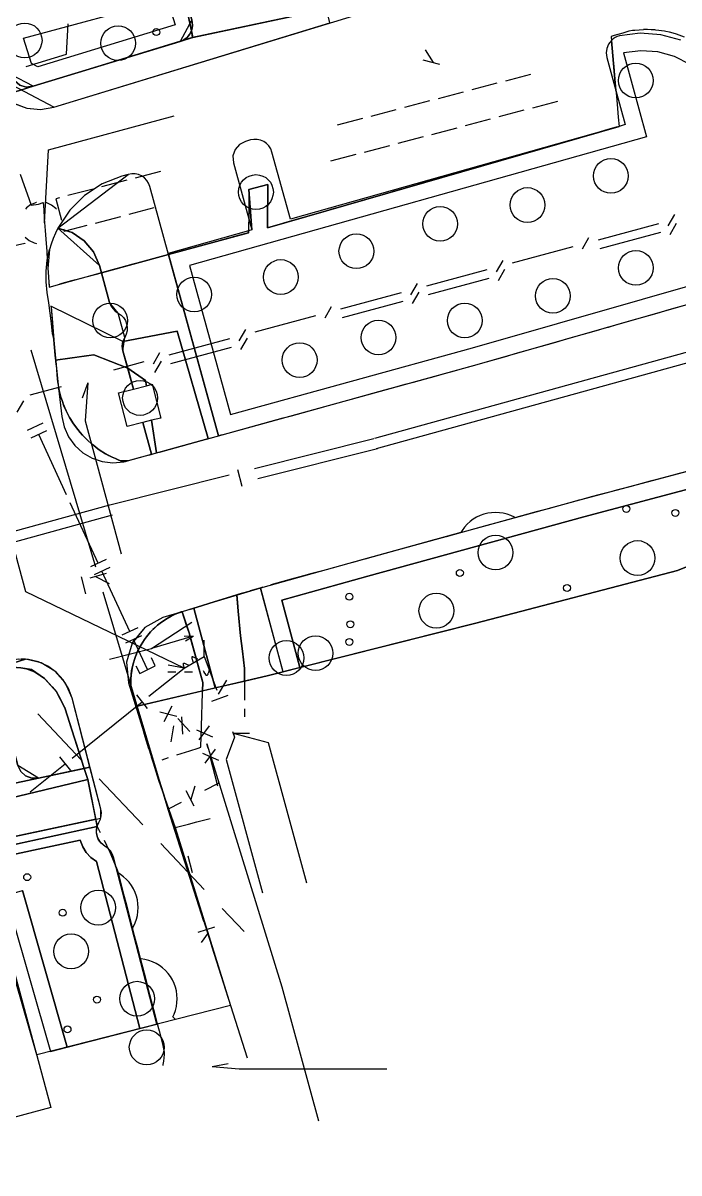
# Model space of a CAD drawing. Header units: metres. Extents: x 16996 to 17837, y 14166 to 14459.
# Drawn here: x 17581.9 to 17619.6, y 14319.2 to 14385.3 of the extents above; entities that cross this region are included whole.
import ezdxf

# ---------------------------------------------------------------- set-up
doc = ezdxf.new("R2010")
doc.units = ezdxf.units.M
for name, color, linetype in [('BOUNDARY', 7, 'Continuous'), ('BUILDING', 7, 'Continuous'), ('CURB', 7, 'Continuous'), ('ELECTR_CABLE', 7, 'Continuous'), ('ELECTR_CABLE_COMM', 7, 'Continuous'), ('GAS', 7, 'Continuous'), ('GRASS', 7, 'Continuous'), ('HEAT', 7, 'Continuous'), ('OVERHEAD_POWER_LINE', 7, 'Continuous'), ('ROAD', 7, 'Continuous'), ('SEWER', 7, 'Continuous'), ('SIDEWALK_PATH', 7, 'Continuous'), ('TREE', 3, 'Continuous'), ('WATER_PIPELINE', 7, 'Continuous')]:
    doc.layers.add(name, color=color, linetype=linetype)

# ---------------------------------------------------------------- blocks, each defined once
blk = doc.blocks.new('СНЕЖНОЯГОДНИК_MAGIC_BERRY')
blk.add_circle((0, 0), 0.2)
blk = doc.blocks.new('СПИРЕЯ_БУМАЛЬДА')
blk.add_circle((0, 0), 0.2)
blk = doc.blocks.new('СПИРЕЯ_ALBA')
blk.add_circle((0, 0), 0.2)
blk = doc.blocks.new('ВЕЙНИК_КАРЛ_ФЕСТЕР')
blk.add_circle((0, 0), 0.2)
blk = doc.blocks.new('БРУННЕРА_МИСТЕР_МОРС')
blk.add_circle((0, 0), 0.2)
blk = doc.blocks.new('ЛИПА_КРУПНОЛИСТНАЯ')
blk.add_circle((0, 0), 0.2)

msp = doc.modelspace()

# ---------------------------------------------------------------- linework, layer by layer
at = {"layer": 'BOUNDARY'}
msp.add_lwpolyline([(17621.76, 14354.795), (17619.498, 14353.883), (17607.901, 14350.845), (17595.919, 14347.827), (17588.353, 14346.067), (17593.807, 14328.869), (17582.661, 14326.035), (17580.651, 14333.037)], dxfattribs=at)
at = {"layer": 'BUILDING'}
msp.add_lwpolyline([(17580.752, 14333.108), (17583.466, 14323.014), (17569.44, 14319.242), (17566.726, 14329.337)], close=True, dxfattribs=at)
at = {"layer": 'CURB'}
for points in [[(17581.2, 14389.988), (17581.826, 14390.188), (17583.198, 14385.871), (17590.859, 14387.944), (17591.036, 14387.288), (17591.502, 14385.762), (17591.571, 14385.539), (17590.906, 14384.29), (17582.455, 14381.709), (17581.21, 14382.362), (17579.159, 14388.815), (17579.484, 14389.443), (17579.77, 14389.534)], [(17619.914, 14384.541), (17619.444, 14384.711), (17619.252, 14384.767), (17619.044, 14384.82), (17618.835, 14384.865), (17618.752, 14384.879), (17618.256, 14384.946), (17618.2, 14384.952), (17617.986, 14384.965), (17617.772, 14384.97), (17617.558, 14384.967), (17617.544, 14384.966), (17617.046, 14384.927), (17616.919, 14384.911), (17616.708, 14384.876), (17616.351, 14384.772), (17615.871, 14384.633), (17615.681, 14384.577), (17615.727, 14384.064), (17615.772, 14383.566), (17615.835, 14382.856), (17615.88, 14382.358), (17615.943, 14381.648), (17615.988, 14381.15), (17616.051, 14380.439), (17616.096, 14379.941), (17616.144, 14379.407), (17615.974, 14379.358), (17615.494, 14379.219), (17614.809, 14379.021), (17614.328, 14378.883), (17613.643, 14378.685), (17613.163, 14378.546), (17612.502, 14378.355), (17612.478, 14378.348), (17611.997, 14378.21), (17611.312, 14378.012), (17610.832, 14377.873), (17610.147, 14377.675), (17609.667, 14377.537), (17608.981, 14377.339), (17608.501, 14377.2), (17607.816, 14377.002), (17607.336, 14376.864), (17606.65, 14376.666), (17606.17, 14376.527), (17605.485, 14376.329), (17605.005, 14376.191), (17604.319, 14375.993), (17603.839, 14375.854), (17603.154, 14375.656), (17602.674, 14375.517), (17601.988, 14375.32), (17601.508, 14375.181), (17600.823, 14374.983)], [(17594.779, 14383.904), (17596.691, 14384.489)], [(17583.653, 14380.506), (17579.918, 14382.467)], [(17581.712, 14376.668), (17581.944, 14376.007), (17582.11, 14375.535), (17582.342, 14374.874), (17582.761, 14374.932), (17583.03, 14375.026), (17583.061, 14374.612), (17583.097, 14374.113), (17583.148, 14373.414), (17583.184, 14372.916), (17583.235, 14372.217), (17583.271, 14371.718), (17583.322, 14371.02)], [(17583.88, 14373.564), (17587.926, 14376.647)], [(17595.187, 14375.86), (17594.863, 14375.772), (17594.86, 14375.392), (17594.855, 14374.893), (17594.848, 14374.177), (17594.843, 14373.677), (17594.84, 14373.289), (17594.524, 14373.203), (17594.041, 14373.072), (17593.351, 14372.884), (17592.869, 14372.753), (17592.179, 14372.565), (17591.696, 14372.434), (17591.006, 14372.246)], [(17595.945, 14375.642), (17595.949, 14376.068), (17595.67, 14375.992)], [(17595.933, 14374.426), (17595.94, 14375.142)], [(17599.081, 14374.48), (17598.203, 14374.227), (17597.722, 14374.088), (17596.844, 14373.834)], [(17600, 14374.745), (17599.561, 14374.619)], [(17595.925, 14373.569), (17595.928, 14373.926)], [(17588.222, 14364.31), (17587.618, 14366.499), (17587.724, 14367.279), (17587.34, 14368.673), (17586.849, 14369.288), (17586.266, 14371.404), (17583.88, 14373.564)], [(17588.754, 14362.381), (17589.257, 14360.555), (17589.111, 14360.515), (17589.548, 14360.635), (17589.801, 14360.705), (17590.283, 14360.838), (17590.972, 14361.028), (17591.454, 14361.161), (17592.144, 14361.351), (17592.626, 14361.484), (17593.315, 14361.674), (17593.113, 14361.618), (17590.223, 14372.1), (17590.524, 14372.115), (17589.833, 14371.927), (17589.351, 14371.796), (17588.661, 14371.608), (17588.178, 14371.477), (17587.488, 14371.289), (17587.006, 14371.157), (17586.316, 14370.97), (17585.833, 14370.838), (17585.143, 14370.651), (17584.66, 14370.519), (17583.97, 14370.331)], [(17583.358, 14370.521), (17583.384, 14370.172)], [(17600.826, 14363.745), (17601.513, 14363.934), (17601.995, 14364.067), (17602.683, 14364.257), (17603.165, 14364.39), (17603.852, 14364.579), (17604.334, 14364.712), (17605.022, 14364.902), (17605.504, 14365.034), (17606.191, 14365.224), (17606.673, 14365.357), (17607.361, 14365.546), (17607.843, 14365.679), (17607.99, 14365.72), (17608.529, 14365.874), (17609.009, 14366.011), (17609.695, 14366.207), (17610.176, 14366.345), (17610.861, 14366.54), (17611.342, 14366.678), (17612.028, 14366.874), (17612.509, 14367.011), (17613.194, 14367.207), (17613.675, 14367.344), (17614.361, 14367.54), (17614.841, 14367.678), (17615.481, 14367.86), (17615.527, 14367.874), (17616.008, 14368.011), (17616.694, 14368.207), (17617.174, 14368.344), (17617.86, 14368.54), (17618.341, 14368.677), (17619.026, 14368.873), (17619.507, 14369.011), (17620.193, 14369.207)], [(17583.48, 14369.068), (17583.485, 14369.011), (17583.541, 14368.356), (17583.585, 14367.858), (17583.647, 14367.145), (17583.69, 14366.647), (17583.723, 14366.261), (17583.752, 14365.934), (17583.795, 14365.436), (17583.843, 14364.884), (17583.862, 14364.724), (17583.949, 14364.232), (17583.993, 14364.05), (17584.05, 14363.845), (17584.115, 14363.643), (17584.15, 14363.546), (17584.341, 14363.084), (17584.354, 14363.054), (17584.449, 14362.864), (17584.55, 14362.678), (17584.659, 14362.496), (17584.684, 14362.457)], [(17593.798, 14361.807), (17594.487, 14361.997), (17594.969, 14362.13), (17595.659, 14362.32), (17596.141, 14362.453), (17596.83, 14362.643), (17597.312, 14362.776), (17598.002, 14362.966), (17598.484, 14363.099), (17599.173, 14363.289)], [(17599.655, 14363.422), (17600, 14363.517)], [(17585.806, 14361.169), (17585.814, 14361.162), (17585.919, 14361.074), (17586.087, 14360.945), (17586.259, 14360.822), (17586.38, 14360.743), (17586.81, 14360.489), (17586.993, 14360.397), (17587.185, 14360.309), (17587.381, 14360.228), (17587.463, 14360.197), (17587.94, 14360.192), (17588.629, 14360.382)], [(17619.594, 14359.449), (17619.111, 14359.32), (17618.419, 14359.136), (17617.936, 14359.008), (17617.245, 14358.824), (17616.761, 14358.695), (17616.07, 14358.512), (17615.587, 14358.383), (17614.895, 14358.199), (17614.412, 14358.071), (17613.86, 14357.924), (17613.823, 14357.913), (17613.721, 14357.885), (17613.239, 14357.753), (17612.549, 14357.563), (17612.066, 14357.431), (17611.376, 14357.241), (17610.894, 14357.108), (17610.204, 14356.919), (17609.722, 14356.786), (17609.032, 14356.597), (17608.55, 14356.464), (17607.86, 14356.274), (17607.378, 14356.142), (17606.688, 14355.952), (17606.206, 14355.82), (17605.516, 14355.63), (17605.034, 14355.498), (17604.344, 14355.308), (17603.861, 14355.175), (17603.171, 14354.986), (17602.689, 14354.853), (17601.999, 14354.664), (17601.517, 14354.531), (17601.438, 14354.509), (17600.827, 14354.341)], [(17599.171, 14353.886), (17598.476, 14353.695), (17597.994, 14353.563), (17597.3, 14353.372), (17596.818, 14353.239), (17596.123, 14353.049)], [(17600, 14354.114), (17599.653, 14354.019)], [(17592.927, 14347.131), (17591.693, 14351.719), (17591.452, 14351.636), (17592.139, 14351.851), (17592.617, 14351.999), (17593.304, 14352.214), (17593.781, 14352.363), (17594.16, 14352.481), (17594.469, 14352.577), (17594.16, 14352.481), (17594.2, 14352.029), (17594.243, 14351.531), (17594.269, 14351.236), (17594.323, 14350.628), (17594.37, 14350.13), (17594.485, 14349.231), (17594.549, 14348.735), (17594.611, 14348.251), (17594.611, 14347.832), (17594.612, 14347.332), (17594.612, 14346.426)], [(17594.946, 14352.725), (17595.641, 14352.916), (17595.528, 14352.862), (17596.821, 14348.054)], [(17590.719, 14343.272), (17591.469, 14343.515), (17591.944, 14343.669), (17592.096, 14343.718), (17592.114, 14344.347), (17592.128, 14344.847), (17592.151, 14345.635), (17592.165, 14346.134), (17592.188, 14346.922), (17592.203, 14347.422), (17592.203, 14347.436), (17591.999, 14348.182), (17591.867, 14348.665), (17591.659, 14349.425), (17591.527, 14349.907), (17591.422, 14350.289), (17591.369, 14350.449), (17591.298, 14350.661), (17591.14, 14351.136), (17591.016, 14351.509), (17590.973, 14351.493), (17590.723, 14351.401), (17590.553, 14351.326), (17590.386, 14351.243), (17590.314, 14351.204), (17589.89, 14350.94), (17589.76, 14350.845), (17589.615, 14350.729), (17589.474, 14350.606), (17589.34, 14350.478), (17589.339, 14350.477)], [(17588.389, 14349.057), (17588.338, 14348.929), (17588.277, 14348.754), (17588.223, 14348.576), (17588.177, 14348.396), (17588.172, 14348.371), (17588.089, 14347.878), (17588.085, 14347.846), (17588.071, 14347.661), (17588.064, 14347.475), (17588.066, 14347.289), (17588.072, 14347.159), (17588.168, 14346.671), (17588.379, 14345.983), (17588.526, 14345.505), (17588.737, 14344.816), (17588.884, 14344.338), (17589.095, 14343.65)], [(17581.747, 14348.287), (17582.081, 14348.227), (17582.54, 14348.058), (17583.073, 14347.7), (17583.112, 14347.673), (17583.208, 14347.567), (17583.542, 14347.195), (17583.802, 14346.906), (17584.003, 14346.511), (17584.229, 14346.065), (17584.269, 14345.986), (17584.497, 14345.278), (17584.651, 14344.803), (17584.907, 14344.011), (17585.06, 14343.535), (17585.316, 14342.743)], [(17594.613, 14345.926), (17594.613, 14345.472)], [(17586.344, 14339.641), (17586.349, 14340.164), (17585.723, 14342.573), (17585.723, 14342.573), (17582.756, 14341.942), (17581.582, 14342.664)], [(17589.242, 14343.172), (17589.347, 14342.828)], [(17589.868, 14342.996), (17590.243, 14343.118)], [(17585.469, 14342.267), (17585.597, 14341.871)], [(17568.472, 14334.808), (17568.391, 14335.112), (17568.746, 14335.724), (17571.487, 14336.454), (17572.476, 14336.691), (17586.344, 14339.641)], [(17590.626, 14339.108), (17591.391, 14339.3), (17591.876, 14339.422), (17592.642, 14339.615)], [(17586.137, 14339.159), (17586.309, 14338.817), (17586.31, 14338.816)], [(17586.534, 14338.369), (17586.835, 14337.771), (17586.874, 14337.679), (17587.065, 14337.217), (17587.288, 14336.678), (17587.335, 14336.499), (17587.461, 14336.015), (17587.461, 14336.015), (17587.654, 14335.271), (17587.78, 14334.787), (17587.973, 14334.042), (17588.099, 14333.558), (17588.292, 14332.814), (17588.418, 14332.33), (17588.611, 14331.586), (17588.737, 14331.102), (17588.93, 14330.358), (17589.056, 14329.874), (17589.249, 14329.13), (17589.375, 14328.646), (17589.568, 14327.902), (17589.694, 14327.418), (17589.887, 14326.674), (17589.993, 14326.187), (17589.988, 14326.058), (17589.971, 14325.861), (17589.947, 14325.665), (17589.915, 14325.47), (17589.906, 14325.424)]]:
    msp.add_lwpolyline(points, dxfattribs=at)
at = {"layer": 'ELECTR_CABLE'}
for points in [[(17589.263, 14349.395), (17591.576, 14350.897)], [(17591.656, 14348.614), (17591.652, 14348.629), (17591.637, 14348.678), (17591.63, 14348.7), (17591.621, 14348.733), (17591.611, 14348.77), (17591.604, 14348.795), (17591.598, 14348.82), (17591.595, 14348.838), (17591.592, 14348.857), (17591.59, 14348.868), (17591.59, 14348.878), (17591.589, 14348.887), (17591.589, 14348.891), (17591.589, 14348.894), (17591.59, 14348.901), (17591.59, 14348.905), (17591.591, 14348.908), (17591.592, 14348.912), (17591.592, 14348.915), (17591.594, 14348.918), (17591.595, 14348.921), (17591.596, 14348.922), (17591.597, 14348.923), (17591.598, 14348.925), (17591.598, 14348.926), (17591.6, 14348.927), (17591.601, 14348.929), (17591.603, 14348.93), (17591.604, 14348.93), (17591.605, 14348.931), (17591.606, 14348.931), (17591.607, 14348.932), (17591.608, 14348.932), (17591.609, 14348.932), (17591.611, 14348.933), (17591.613, 14348.933), (17591.615, 14348.933), (17591.616, 14348.933), (17591.617, 14348.933), (17591.619, 14348.933), (17591.621, 14348.933), (17591.622, 14348.932), (17591.625, 14348.932), (17591.627, 14348.931), (17591.631, 14348.93), (17591.635, 14348.928), (17591.639, 14348.927), (17591.646, 14348.923), (17591.737, 14348.882), (17591.767, 14348.868), (17591.866, 14348.821), (17591.905, 14348.803)], [(17590.196, 14348.05), (17590.66, 14348.05)], [(17591.158, 14348.238), (17591.154, 14348.253), (17591.139, 14348.302), (17591.133, 14348.324), (17591.123, 14348.357), (17591.113, 14348.393), (17591.106, 14348.419), (17591.101, 14348.443), (17591.097, 14348.462), (17591.094, 14348.48), (17591.093, 14348.492), (17591.092, 14348.502), (17591.092, 14348.51), (17591.092, 14348.514), (17591.092, 14348.518), (17591.092, 14348.525), (17591.093, 14348.529), (17591.093, 14348.532), (17591.094, 14348.535), (17591.095, 14348.538), (17591.096, 14348.542), (17591.097, 14348.544), (17591.098, 14348.546), (17591.099, 14348.547), (17591.1, 14348.548), (17591.101, 14348.55), (17591.102, 14348.551), (17591.104, 14348.552), (17591.105, 14348.553), (17591.106, 14348.554), (17591.107, 14348.554), (17591.108, 14348.555), (17591.109, 14348.555), (17591.11, 14348.556), (17591.112, 14348.556), (17591.113, 14348.556), (17591.115, 14348.557), (17591.117, 14348.557), (17591.118, 14348.557), (17591.12, 14348.557), (17591.121, 14348.556), (17591.123, 14348.556), (17591.124, 14348.556), (17591.128, 14348.555), (17591.13, 14348.555), (17591.133, 14348.554), (17591.137, 14348.552), (17591.141, 14348.55), (17591.149, 14348.547), (17591.239, 14348.505), (17591.269, 14348.491), (17591.368, 14348.445), (17591.407, 14348.426)], [(17591.16, 14348.05), (17591.624, 14348.05)], [(17592.569, 14348.126), (17592.564, 14348.111), (17592.549, 14348.062), (17592.542, 14348.041), (17592.531, 14348.008), (17592.518, 14347.972), (17592.509, 14347.947), (17592.5, 14347.924), (17592.493, 14347.907), (17592.485, 14347.89), (17592.479, 14347.879), (17592.474, 14347.871), (17592.47, 14347.863), (17592.468, 14347.86), (17592.465, 14347.857), (17592.461, 14347.852), (17592.458, 14347.849), (17592.456, 14347.846), (17592.454, 14347.844), (17592.451, 14347.842), (17592.448, 14347.84), (17592.446, 14347.839), (17592.444, 14347.838), (17592.443, 14347.837), (17592.441, 14347.837), (17592.44, 14347.836), (17592.438, 14347.836), (17592.436, 14347.836), (17592.434, 14347.836), (17592.433, 14347.836), (17592.432, 14347.836), (17592.431, 14347.836), (17592.43, 14347.836), (17592.429, 14347.837), (17592.427, 14347.837), (17592.426, 14347.838), (17592.424, 14347.839), (17592.423, 14347.839), (17592.422, 14347.84), (17592.42, 14347.841), (17592.419, 14347.842), (17592.418, 14347.843), (17592.417, 14347.844), (17592.415, 14347.847), (17592.413, 14347.848), (17592.411, 14347.851), (17592.408, 14347.855), (17592.406, 14347.858), (17592.402, 14347.866), (17592.351, 14347.951), (17592.334, 14347.98), (17592.279, 14348.074), (17592.257, 14348.111)]]:
    msp.add_lwpolyline(points, dxfattribs=at)
at = {"layer": 'ELECTR_CABLE_COMM'}
for points in [[(17584.378, 14383.549), (17584.463, 14385.297)], [(17582.05, 14382.858), (17584.378, 14383.549)], [(17614.952, 14372.886), (17618.438, 14373.82)], [(17618.975, 14373.69), (17619.349, 14374.339)], [(17619.08, 14373.2), (17619.454, 14373.849)], [(17615.055, 14372.396), (17618.543, 14373.331)], [(17610.018, 14371.563), (17613.503, 14372.497)], [(17614.04, 14372.367), (17614.415, 14373.016)], [(17605.083, 14370.24), (17608.569, 14371.175)], [(17609.106, 14371.044), (17609.481, 14371.693)], [(17609.207, 14370.554), (17609.582, 14371.203)], [(17605.182, 14369.749), (17608.67, 14370.684)], [(17600.149, 14368.918), (17603.634, 14369.852)], [(17604.172, 14369.722), (17604.546, 14370.371)], [(17604.27, 14369.23), (17604.645, 14369.88)], [(17600.246, 14368.426), (17603.733, 14369.361)], [(17595.215, 14367.595), (17598.7, 14368.529)], [(17599.237, 14368.399), (17599.612, 14369.048)], [(17590.28, 14366.272), (17593.766, 14367.206)], [(17594.303, 14367.076), (17594.677, 14367.725)], [(17594.398, 14366.584), (17594.772, 14367.233)], [(17590.373, 14365.779), (17593.86, 14366.714)], [(17587.089, 14365.416), (17588.831, 14365.884)], [(17589.368, 14365.753), (17589.743, 14366.402)], [(17589.461, 14365.26), (17589.836, 14365.91)], [(17585.594, 14364.656), (17585.28, 14363.776)], [(17585.594, 14364.656), (17585.438, 14362.483), (17587.526, 14354.827)], [(17582.278, 14363.966), (17584.095, 14364.46)], [(17581.545, 14362.974), (17581.917, 14363.625)]]:
    msp.add_lwpolyline(points, dxfattribs=at)
at = {"layer": 'GAS'}
for points in [[(17583.019, 14362.352), (17582.111, 14361.932)], [(17583.229, 14361.898), (17582.321, 14361.478)], [(17584.383, 14358.217), (17582.775, 14361.688)], [(17591.134, 14348.27), (17582.028, 14352.655), (17580.041, 14359.942)], [(17586.2, 14354.292), (17584.593, 14357.763)], [(17586.654, 14354.502), (17585.746, 14354.082)], [(17586.864, 14354.049), (17585.956, 14353.628)], [(17588.018, 14350.368), (17586.41, 14353.839)], [(17588.471, 14350.578), (17587.564, 14350.157)], [(17588.681, 14350.124), (17587.774, 14349.704)], [(17589.031, 14348.178), (17588.228, 14349.914)], [(17592.296, 14348.93), (17592.292, 14349.864)], [(17588.359, 14348.398), (17588.585, 14347.952), (17589.477, 14348.405), (17589.251, 14348.85)], [(17591.134, 14348.27), (17592.296, 14348.93)], [(17592.296, 14348.93), (17593.022, 14347.007)], [(17589.116, 14346.646), (17591.134, 14348.27)], [(17591.134, 14348.27), (17590.215, 14348.435)], [(17593.11, 14346.774), (17593.585, 14347.578)], [(17589.04, 14345.943), (17588.413, 14346.722)], [(17592.73, 14346.363), (17593.666, 14346.716)], [(17584.691, 14343.084), (17588.727, 14346.332)], [(17589.998, 14345.202), (17590.441, 14346.099)], [(17589.744, 14345.745), (17590.716, 14345.51)], [(17591.456, 14344.624), (17590.782, 14345.363)], [(17590.986, 14345.471), (17591.047, 14344.473)], [(17590.53, 14344.942), (17590.372, 14344.022)], [(17591.846, 14344.725), (17592.76, 14344.321)], [(17591.999, 14344.145), (17592.594, 14344.95)], [(17594.034, 14344.305), (17593.555, 14343.011), (17595.646, 14335.341)], [(17593.924, 14344.617), (17594.034, 14344.305)], [(17593.959, 14344.518), (17594.893, 14344.534)], [(17593.959, 14344.518), (17595.975, 14343.996), (17598.18, 14335.914)], [(17592.196, 14343.382), (17593.111, 14342.978)], [(17592.35, 14342.802), (17592.945, 14343.606)], [(17592.513, 14343.658), (17592.446, 14343.916)], [(17592.446, 14343.916), (17596.763, 14329.945), (17598.866, 14322.234)], [(17582.283, 14341.146), (17584.301, 14342.771)], [(17584.615, 14342.381), (17583.988, 14343.16)], [(17593.081, 14341.481), (17592.639, 14343.175)], [(17591.615, 14336.496), (17591.361, 14337.464)], [(17592.746, 14325.356), (17593.664, 14325.532)], [(17592.746, 14325.356), (17594.304, 14325.228), (17602.793, 14325.228)]]:
    msp.add_lwpolyline(points, dxfattribs=at)
at = {"layer": 'GRASS'}
for points in [[(17581.826, 14390.188), (17579.77, 14389.534), (17579.484, 14389.443), (17579.394, 14389.404), (17579.313, 14389.349), (17579.245, 14389.279), (17579.192, 14389.197), (17579.155, 14389.105), (17579.137, 14389.009), (17579.139, 14388.912), (17579.159, 14388.815), (17581.21, 14382.362), (17581.401, 14382.017), (17581.698, 14381.78), (17582.063, 14381.67), (17582.455, 14381.709), (17590.906, 14384.29), (17591.119, 14384.383), (17591.302, 14384.521), (17591.45, 14384.697), (17591.554, 14384.904), (17591.036, 14387.288), (17590.858, 14387.944), (17583.198, 14385.871)], [(17591.571, 14385.539), (17591.036, 14387.288), (17591.554, 14384.904), (17591.597, 14385.06), (17591.614, 14385.22), (17591.605, 14385.381)], [(17582.362, 14383.028), (17581.9, 14384.484), (17590.164, 14386.721), (17590.614, 14385.246), (17582.726, 14382.837)], [(17615.436, 14383.364), (17615.96, 14381.465), (17615.702, 14384.345), (17615.537, 14384.134), (17615.435, 14383.891), (17615.4, 14383.629)], [(17617.728, 14378.815), (17591.452, 14371.407), (17593.812, 14362.848), (17607.72, 14366.683), (17622.384, 14370.873), (17623.059, 14371.214), (17623.546, 14371.761), (17623.804, 14372.446), (17623.793, 14373.202), (17622.428, 14379.776), (17622.128, 14380.729), (17621.65, 14381.596), (17621.01, 14382.352), (17620.226, 14382.972), (17619.334, 14383.424), (17618.379, 14383.687), (17617.392, 14383.758), (17616.4, 14383.63)], [(17596.188, 14377.931), (17596.117, 14378.116), (17596.012, 14378.281), (17595.877, 14378.423), (17595.715, 14378.536), (17595.534, 14378.616), (17595.343, 14378.658), (17595.147, 14378.662), (17594.952, 14378.628), (17594.664, 14378.546), (17594.311, 14378.366), (17594.064, 14378.075), (17593.943, 14377.713), (17593.971, 14377.318), (17595.036, 14373.455), (17594.863, 14375.772), (17595.949, 14376.068), (17595.925, 14373.569), (17616.144, 14379.407), (17597.249, 14374.081)], [(17583.88, 14373.564), (17583.732, 14373.263), (17583.602, 14372.955), (17583.489, 14372.64), (17583.393, 14372.32), (17583.306, 14371.236), (17583.322, 14371.02), (17583.384, 14370.172), (17585.216, 14370.688), (17586.381, 14370.987), (17586.266, 14371.404), (17585.924, 14372.187), (17585.387, 14372.831), (17584.693, 14373.301)], [(17590.223, 14372.1), (17590.24, 14372.038), (17594.84, 14373.289), (17594.841, 14373.402)], [(17586.849, 14369.288), (17586.923, 14369.099), (17587.032, 14368.93), (17587.172, 14368.786), (17587.34, 14368.673), (17587.508, 14368.559), (17587.648, 14368.416), (17587.757, 14368.247), (17587.83, 14368.058), (17587.864, 14367.858), (17587.857, 14367.657), (17587.81, 14367.462), (17587.724, 14367.279), (17587.692, 14367.22), (17587.663, 14367.159), (17587.639, 14367.097), (17587.619, 14367.032), (17583.48, 14369.068), (17583.485, 14369.011), (17583.633, 14367.298), (17583.574, 14367.49), (17583.506, 14368.081), (17583.43, 14368.671), (17583.349, 14369.26), (17583.261, 14369.849), (17583.197, 14370.469), (17583.198, 14371.091), (17583.264, 14371.71), (17583.393, 14372.32), (17583.306, 14371.236), (17583.322, 14371.02), (17583.384, 14370.172), (17585.216, 14370.688), (17586.381, 14370.987)], [(17596.821, 14348.054), (17597.793, 14348.299), (17596.751, 14352.165), (17601.705, 14353.546), (17614.121, 14356.958), (17633.585, 14362.135), (17650.554, 14367.004), (17660.863, 14369.965), (17660.138, 14370.797), (17650.278, 14367.965), (17633.318, 14363.099), (17613.86, 14357.924), (17601.438, 14354.509), (17595.528, 14352.862)], [(17596.75, 14352.166), (17597.791, 14348.298), (17607.901, 14350.845), (17619.498, 14353.883), (17621.76, 14354.795), (17624.14, 14355.283), (17632.791, 14357.506), (17645.218, 14360.7), (17656.367, 14364.003), (17662.464, 14365.757), (17661.434, 14369.311), (17660.863, 14369.965), (17650.554, 14367.004), (17633.585, 14362.135), (17614.121, 14356.958), (17601.705, 14353.546)], [(17587.619, 14367.032), (17583.48, 14369.068), (17583.485, 14369.011), (17583.633, 14367.298), (17583.743, 14365.963), (17585.797, 14366.246), (17585.94, 14366.266), (17587.892, 14365.506), (17587.618, 14366.499), (17587.591, 14366.632), (17587.582, 14366.766), (17587.591, 14366.9)], [(17583.633, 14367.298), (17583.772, 14365.704), (17583.752, 14365.934), (17583.723, 14366.261), (17583.647, 14367.145)], [(17588.754, 14362.381), (17587.852, 14362.155), (17587.365, 14364.095), (17588.222, 14364.31), (17588.057, 14364.908), (17587.894, 14365.505), (17585.94, 14366.266), (17583.749, 14365.963), (17583.772, 14365.704), (17583.921, 14364.35), (17583.993, 14364.05), (17584.05, 14363.845), (17584.115, 14363.643), (17584.223, 14363.344), (17584.354, 14363.054), (17584.449, 14362.864), (17584.55, 14362.678), (17584.767, 14362.313), (17585.024, 14361.975), (17585.159, 14361.812), (17585.299, 14361.653), (17585.593, 14361.346), (17585.814, 14361.162), (17585.919, 14361.074), (17586.087, 14360.945), (17586.259, 14360.822), (17586.614, 14360.589), (17586.993, 14360.397), (17587.185, 14360.309), (17587.381, 14360.228), (17587.662, 14360.124), (17587.716, 14360.135), (17587.771, 14360.147), (17587.825, 14360.16), (17587.879, 14360.175), (17589.257, 14360.555)], [(17586.087, 14360.945), (17585.919, 14361.074), (17585.814, 14361.162), (17585.593, 14361.346), (17585.299, 14361.653), (17585.159, 14361.812), (17585.024, 14361.975), (17584.767, 14362.313), (17584.55, 14362.678), (17584.449, 14362.864), (17584.354, 14363.054), (17584.223, 14363.344), (17584.115, 14363.643), (17584.05, 14363.845), (17583.993, 14364.05), (17583.921, 14364.35), (17584.099, 14362.737), (17584.232, 14362.129), (17584.484, 14361.566), (17584.845, 14361.067), (17585.307, 14360.648), (17585.844, 14360.334), (17586.429, 14360.139), (17587.041, 14360.067), (17587.662, 14360.124), (17587.381, 14360.228), (17587.185, 14360.309), (17586.993, 14360.397), (17586.614, 14360.589), (17586.259, 14360.822)], [(17588.97, 14350.061), (17589.205, 14350.35), (17589.474, 14350.606), (17589.615, 14350.729), (17589.76, 14350.845), (17590.06, 14351.064), (17590.386, 14351.243), (17590.553, 14351.326), (17590.723, 14351.401), (17591.016, 14351.509), (17589.919, 14351.171), (17588.874, 14350.602), (17588.153, 14349.708), (17587.82, 14348.608), (17587.937, 14347.424), (17588.083, 14346.949), (17588.066, 14347.289), (17588.064, 14347.475), (17588.071, 14347.661), (17588.108, 14348.125), (17588.223, 14348.576), (17588.277, 14348.754), (17588.338, 14348.929), (17588.477, 14349.275), (17588.658, 14349.599), (17588.755, 14349.758), (17588.86, 14349.912)], [(17591.422, 14350.289), (17591.016, 14351.509), (17590.723, 14351.401), (17590.553, 14351.326), (17590.386, 14351.243), (17590.06, 14351.064), (17589.76, 14350.845), (17589.615, 14350.729), (17589.474, 14350.606), (17589.205, 14350.35), (17588.97, 14350.061), (17588.86, 14349.912), (17588.755, 14349.758), (17588.658, 14349.599), (17588.477, 14349.275), (17588.338, 14348.929), (17588.277, 14348.754), (17588.223, 14348.576), (17588.108, 14348.125), (17588.071, 14347.661), (17588.064, 14347.475), (17588.066, 14347.289), (17588.083, 14346.949), (17588.353, 14346.067), (17592.189, 14346.959), (17592.203, 14347.436)], [(17592.927, 14347.131), (17591.693, 14351.719), (17591.016, 14351.509), (17591.422, 14350.289), (17592.203, 14347.436), (17592.189, 14346.959)], [(17582.007, 14348.775), (17581.758, 14348.783), (17581.508, 14348.77), (17581.261, 14348.736), (17581.017, 14348.682), (17580.055, 14348.426), (17580.2, 14347.881), (17580.343, 14348.27)], [(17585.393, 14342.503), (17585.723, 14342.573), (17584.693, 14346.537), (17584.318, 14347.399), (17583.71, 14348.088), (17582.923, 14348.561), (17582.007, 14348.775), (17580.343, 14348.27), (17581.024, 14348.339), (17581.747, 14348.287), (17582.364, 14348.177), (17583.112, 14347.673), (17583.802, 14346.906), (17584.269, 14345.986)], [(17584.269, 14345.986), (17583.802, 14346.906), (17583.112, 14347.673), (17582.364, 14348.177), (17581.747, 14348.287), (17581.024, 14348.339), (17580.343, 14348.27), (17580.2, 14347.881), (17581.582, 14342.664), (17581.749, 14342.318), (17582.024, 14342.068), (17582.372, 14341.936), (17582.756, 14341.942), (17585.393, 14342.503)], [(17586.053, 14339.579), (17572.476, 14336.691), (17572.228, 14336.636), (17571.98, 14336.579), (17571.733, 14336.518), (17571.487, 14336.454), (17568.746, 14335.724), (17568.568, 14335.636), (17568.442, 14335.491), (17568.379, 14335.31), (17568.391, 14335.112), (17568.472, 14334.808), (17568.595, 14335.345), (17568.766, 14335.382), (17586.137, 14339.159)], [(17586.099, 14337.15), (17585.778, 14337.379), (17585.51, 14337.665), (17585.303, 14337.997), (17585.164, 14338.367), (17573.802, 14335.95), (17574.485, 14333.374), (17581.837, 14335.484), (17584.421, 14326.482), (17588.595, 14327.544)]]:
    msp.add_lwpolyline(points, close=True, dxfattribs=at)
for points in [[(17619.694, 14384.357), (17618.549, 14384.673), (17617.364, 14384.757), (17616.174, 14384.604), (17616.043, 14384.564), (17615.92, 14384.507), (17615.806, 14384.434), (17615.702, 14384.345), (17615.96, 14381.465), (17616.5, 14379.507), (17616.144, 14379.407), (17595.925, 14373.569), (17595.949, 14376.068), (17594.863, 14375.772), (17595.036, 14373.455), (17594.841, 14373.402), (17594.84, 14373.289), (17590.24, 14372.038), (17593.113, 14361.618), (17607.99, 14365.72), (17622.659, 14369.911)], [(17573.802, 14335.95), (17585.164, 14338.367), (17585.303, 14337.997), (17585.51, 14337.665), (17585.778, 14337.379), (17586.099, 14337.15), (17588.595, 14327.544), (17589.564, 14327.79), (17587.067, 14337.401), (17586.998, 14337.588), (17586.894, 14337.756), (17586.76, 14337.9), (17586.598, 14338.016), (17586.339, 14338.229), (17586.169, 14338.508), (17586.098, 14338.826), (17586.135, 14339.159), (17568.595, 14335.345)], [(17581.152, 14334.247), (17583.451, 14326.236), (17584.421, 14326.482), (17581.837, 14335.484)]]:
    msp.add_lwpolyline(points, dxfattribs=at)
at = {"layer": 'HEAT'}
for points in [[(17582.72, 14345.637), (17585.225, 14342.995)], [(17586.257, 14341.907), (17588.761, 14339.265)], [(17589.793, 14338.177), (17592.298, 14335.535)], [(17593.33, 14334.446), (17594.582, 14333.126)]]:
    msp.add_lwpolyline(points, dxfattribs=at)
at = {"layer": 'OVERHEAD_POWER_LINE'}
for points in [[(17591.66, 14350.106), (17589.263, 14349.395)], [(17591.22, 14349.836), (17591.66, 14350.106), (17591.141, 14350.092)], [(17586.838, 14348.789), (17589.263, 14349.395)]]:
    msp.add_lwpolyline(points, dxfattribs=at)
at = {"layer": 'ROAD'}
for points in [[(17578.696, 14386.311), (17579.918, 14382.467), (17580.058, 14382.109), (17580.058, 14382.108), (17580.241, 14381.773), (17580.242, 14381.772), (17580.466, 14381.463), (17580.467, 14381.462), (17580.73, 14381.183), (17580.731, 14381.181), (17581.373, 14380.725), (17581.375, 14380.724), (17582.1, 14380.453), (17582.103, 14380.453), (17582.873, 14380.377), (17582.876, 14380.377), (17583.653, 14380.506), (17583.654, 14380.507), (17608.93, 14388.227)], [(17625.134, 14360.922), (17613.86, 14357.924), (17610.168, 14356.909), (17610.125, 14356.935), (17609.921, 14357.032), (17609.708, 14357.108), (17609.489, 14357.163), (17609.266, 14357.196), (17609.041, 14357.207), (17608.815, 14357.196), (17608.592, 14357.163), (17608.373, 14357.108), (17608.16, 14357.032), (17607.956, 14356.935), (17607.763, 14356.819), (17607.581, 14356.685), (17607.414, 14356.533), (17607.263, 14356.366), (17607.128, 14356.185), (17607.049, 14356.052), (17601.439, 14354.51), (17595.528, 14352.862), (17591.693, 14351.719), (17591.016, 14351.51), (17589.921, 14351.171), (17589.919, 14351.17), (17588.877, 14350.603), (17588.874, 14350.6), (17588.155, 14349.709), (17588.153, 14349.706), (17587.821, 14348.61), (17587.82, 14348.607), (17587.937, 14347.425), (17587.938, 14347.424), (17589.348, 14342.828), (17589.671, 14341.829), (17590.626, 14339.108), (17593.807, 14328.87), (17593.807, 14328.869), (17593.806, 14328.869), (17590.638, 14328.063), (17590.612, 14328.092), (17590.481, 14328.21), (17590.561, 14328.38), (17590.637, 14328.592), (17590.692, 14328.811), (17590.725, 14329.034), (17590.737, 14329.26), (17590.725, 14329.485), (17590.692, 14329.709), (17590.637, 14329.928), (17590.561, 14330.14), (17590.465, 14330.344), (17590.349, 14330.538), (17590.214, 14330.719), (17590.063, 14330.886), (17589.896, 14331.038), (17589.714, 14331.172), (17589.521, 14331.288), (17589.317, 14331.385), (17589.104, 14331.461), (17588.885, 14331.516), (17588.662, 14331.549), (17588.621, 14331.551), (17588.164, 14333.31), (17588.224, 14333.411), (17588.32, 14333.615), (17588.396, 14333.827), (17588.451, 14334.046), (17588.484, 14334.269), (17588.496, 14334.495), (17588.484, 14334.72), (17588.451, 14334.944), (17588.396, 14335.163), (17588.32, 14335.375), (17588.224, 14335.579), (17588.108, 14335.773), (17587.973, 14335.954), (17587.822, 14336.121), (17587.655, 14336.273), (17587.473, 14336.407), (17587.338, 14336.489), (17587.289, 14336.678), (17587.288, 14336.679), (17587.199, 14336.895), (17587.068, 14337.401), (17587.067, 14337.402), (17587.022, 14337.535), (17587.022, 14337.537), (17586.958, 14337.662), (17586.958, 14337.663), (17586.877, 14337.778), (17586.876, 14337.779), (17586.78, 14337.882), (17586.779, 14337.883), (17586.737, 14337.92), (17586.693, 14337.955), (17586.692, 14337.955), (17586.647, 14337.987), (17586.646, 14337.987), (17586.598, 14338.017), (17586.477, 14338.098), (17586.477, 14338.099), (17586.37, 14338.196), (17586.37, 14338.197), (17586.278, 14338.309), (17586.203, 14338.434), (17586.203, 14338.435), (17586.14, 14338.61), (17586.139, 14338.611), (17586.107, 14338.793), (17586.106, 14338.978), (17586.106, 14338.979), (17586.137, 14339.158), (17586.137, 14339.162), (17586.137, 14339.163), (17586.137, 14339.164), (17586.156, 14339.224), (17586.157, 14339.224), (17586.18, 14339.284), (17586.208, 14339.342), (17586.239, 14339.398), (17586.324, 14339.577), (17586.324, 14339.579), (17586.371, 14339.769), (17586.372, 14339.771), (17586.38, 14339.966), (17586.38, 14339.968), (17586.35, 14340.164), (17586.35, 14340.165), (17584.694, 14346.537), (17584.694, 14346.538), (17584.489, 14347.093), (17584.488, 14347.095), (17584.182, 14347.594), (17584.181, 14347.596), (17583.783, 14348.026), (17583.781, 14348.027), (17583.303, 14348.374), (17583.301, 14348.375), (17582.763, 14348.621), (17582.761, 14348.622), (17582.191, 14348.756), (17582.189, 14348.756), (17581.604, 14348.777)]]:
    msp.add_lwpolyline(points, dxfattribs=at)
at = {"layer": 'SEWER'}
for points in [[(17605.481, 14383.071), (17605.012, 14383.811)], [(17604.864, 14383.229), (17605.824, 14382.984)], [(17611.057, 14382.39), (17609.606, 14382.01)], [(17609.122, 14381.884), (17607.671, 14381.504)], [(17607.187, 14381.377), (17605.736, 14380.997)], [(17603.318, 14380.364), (17601.867, 14379.984)], [(17605.253, 14380.871), (17603.801, 14380.491)], [(17609.245, 14379.968), (17610.695, 14380.35)], [(17611.179, 14380.478), (17612.629, 14380.86)], [(17583.101, 14373.861), (17583.339, 14378.066), (17590.563, 14380.021)], [(17601.383, 14379.858), (17599.932, 14379.478)], [(17607.311, 14379.458), (17608.761, 14379.84)], [(17605.377, 14378.948), (17606.827, 14379.331)], [(17603.443, 14378.439), (17604.893, 14378.821)], [(17599.575, 14377.419), (17601.025, 14377.801)], [(17601.509, 14377.929), (17602.959, 14378.311)], [(17589.774, 14376.819), (17588.323, 14376.439)], [(17585.904, 14375.806), (17584.453, 14375.426)], [(17587.839, 14376.313), (17586.388, 14375.933)], [(17583.97, 14375.3), (17583.756, 14375.244), (17584.082, 14374.007)], [(17582.652, 14375.025), (17582.62, 14375.022), (17582.448, 14374.956), (17582.331, 14374.911), (17582.079, 14374.731), (17582.011, 14374.649)], [(17583.792, 14374.652), (17583.762, 14374.692), (17583.518, 14374.884), (17583.234, 14375.007), (17583.148, 14375.021)], [(17587.971, 14374.36), (17589.422, 14374.743)], [(17584.21, 14373.523), (17584.248, 14373.379), (17585.554, 14373.723)], [(17586.037, 14373.851), (17587.488, 14374.233)], [(17581.971, 14372.687), (17581.974, 14372.675), (17580.525, 14372.341)], [(17582.005, 14373.047), (17582.235, 14372.847), (17582.513, 14372.711), (17582.654, 14372.682)], [(17602.095, 14361.476), (17626.402, 14368.198)], [(17602.205, 14360.884), (17626.566, 14367.621)], [(17582.314, 14366.562), (17586.04, 14354.078)], [(17595.18, 14359.742), (17602.041, 14361.462)], [(17595.366, 14359.17), (17602.259, 14360.898)], [(17586.865, 14357.658), (17593.725, 14359.378)], [(17594.213, 14359.69), (17594.454, 14358.729)], [(17568.128, 14352.491), (17586.865, 14357.658)], [(17568.259, 14351.905), (17587.017, 14357.078)], [(17586.655, 14353.71), (17585.706, 14353.427)], [(17586.044, 14353.528), (17586.827, 14353.135)], [(17586.469, 14352.641), (17590.195, 14340.157)], [(17591.529, 14340.666), (17591.774, 14341.506)], [(17592.325, 14341.244), (17593.118, 14341.649)], [(17591.239, 14341.233), (17591.69, 14340.351)], [(17590.195, 14340.157), (17590.989, 14340.562)], [(17590.195, 14340.157), (17592.253, 14333.726)], [(17592.875, 14333.37), (17591.931, 14333.068)], [(17592.518, 14333.056), (17592.114, 14332.497)], [(17592.71, 14332.297), (17594.768, 14325.866)]]:
    msp.add_lwpolyline(points, dxfattribs=at)
at = {"layer": 'SIDEWALK_PATH'}
for points in [[(17598.43, 14389.59), (17599.291, 14389.84), (17605.93, 14391.768), (17604.367, 14397.151), (17602.87, 14396.716), (17604.065, 14392.599), (17597.337, 14390.778), (17597.787, 14389.12), (17591.036, 14387.288), (17591.571, 14385.539), (17591.605, 14385.381), (17591.614, 14385.22), (17591.597, 14385.06), (17591.554, 14384.904), (17591.639, 14384.512), (17599.313, 14386.139)], [(17581.21, 14382.362), (17578.994, 14389.333), (17581.42, 14381.393), (17582.455, 14381.709), (17582.063, 14381.67), (17581.698, 14381.78), (17581.401, 14382.017)], [(17599.515, 14385.351), (17599.313, 14386.139), (17591.615, 14384.507), (17580.73, 14381.182), (17581.373, 14380.724), (17582.101, 14380.452), (17582.874, 14380.377), (17583.653, 14380.506)], [(17591.554, 14384.904), (17591.45, 14384.697), (17591.302, 14384.521), (17591.119, 14384.383), (17590.906, 14384.29), (17591.615, 14384.507)], [(17589.161, 14375.95), (17589.09, 14376.135), (17588.985, 14376.3), (17588.85, 14376.442), (17588.689, 14376.556), (17588.508, 14376.635), (17588.317, 14376.678), (17588.121, 14376.682), (17587.926, 14376.647), (17587.562, 14376.544), (17586.426, 14376.095), (17585.414, 14375.433), (17584.556, 14374.581), (17583.88, 14373.564), (17584.693, 14373.301), (17585.387, 14372.831), (17585.924, 14372.187), (17586.266, 14371.404), (17586.381, 14370.987), (17590.24, 14372.038)], [(17587.724, 14367.279), (17587.692, 14367.22), (17587.663, 14367.159), (17587.639, 14367.097), (17587.619, 14367.032), (17590.731, 14367.625), (17592.528, 14361.457), (17593.113, 14361.618), (17590.24, 14372.038), (17586.381, 14370.987), (17586.849, 14369.288), (17586.923, 14369.099), (17587.032, 14368.93), (17587.172, 14368.786), (17587.34, 14368.673), (17587.508, 14368.559), (17587.648, 14368.416), (17587.757, 14368.247), (17587.83, 14368.058), (17587.864, 14367.858), (17587.857, 14367.657), (17587.81, 14367.462)], [(17587.619, 14367.032), (17587.591, 14366.9), (17587.582, 14366.766), (17587.591, 14366.632), (17587.618, 14366.499), (17587.892, 14365.506), (17588.919, 14364.804), (17588.965, 14364.497), (17589.305, 14364.582), (17589.792, 14362.642), (17589.265, 14362.51), (17589.548, 14360.635), (17592.528, 14361.457), (17590.731, 14367.625)], [(17588.222, 14364.31), (17588.965, 14364.497), (17588.919, 14364.804), (17587.894, 14365.505)], [(17589.265, 14362.51), (17588.754, 14362.381), (17589.257, 14360.555), (17589.546, 14360.646)], [(17595.527, 14352.864), (17594.16, 14352.481), (17594.243, 14351.531), (17594.37, 14350.13), (17594.485, 14349.231), (17594.549, 14348.735), (17594.611, 14348.251), (17594.612, 14347.523), (17595.919, 14347.827), (17596.822, 14348.05)], [(17594.243, 14351.531), (17594.16, 14352.481), (17593.304, 14352.214), (17592.617, 14351.999), (17592.139, 14351.851), (17591.693, 14351.719), (17592.927, 14347.131), (17594.612, 14347.523), (17594.611, 14348.251), (17594.549, 14348.735), (17594.485, 14349.231), (17594.37, 14350.13)], [(17579.427, 14345.974), (17579.17, 14345.91), (17580.087, 14342.447), (17580.119, 14342.247), (17580.11, 14342.046), (17580.061, 14341.851), (17579.972, 14341.668), (17579.849, 14341.506), (17579.697, 14341.374), (17579.522, 14341.276), (17579.328, 14341.213), (17580.477, 14341.457), (17582.756, 14341.942), (17582.372, 14341.936), (17582.024, 14342.068), (17581.749, 14342.318), (17581.582, 14342.664), (17580.2, 14347.881), (17580.138, 14347.714), (17579.152, 14347.178)], [(17585.597, 14341.871), (17585.393, 14342.503), (17580.477, 14341.457), (17580.659, 14340.675)], [(17586.239, 14339.398), (17586.324, 14339.578), (17586.371, 14339.77), (17586.38, 14339.967), (17586.349, 14340.164), (17585.723, 14342.573), (17585.393, 14342.503), (17585.597, 14341.871), (17586.136, 14339.163), (17586.156, 14339.224), (17586.18, 14339.284), (17586.207, 14339.342)]]:
    msp.add_lwpolyline(points, close=True, dxfattribs=at)
msp.add_lwpolyline([(17572.476, 14336.691), (17581.997, 14338.716), (17586.053, 14339.579), (17585.597, 14341.871), (17580.659, 14340.675)], dxfattribs=at)
at = {"layer": 'TREE'}
for centre in [(17581.965, 14384.348), (17587.342, 14384.187), (17617.102, 14382.042), (17615.674, 14376.558), (17595.266, 14375.632), (17610.877, 14374.885), (17605.856, 14373.803), (17601.041, 14372.229), (17596.694, 14370.746), (17617.11, 14371.27), (17591.714, 14369.743), (17612.337, 14369.662), (17586.886, 14368.246), (17607.271, 14368.245), (17602.309, 14367.27), (17597.778, 14365.973), (17588.602, 14363.795), (17609.041, 14354.907), (17617.204, 14354.593), (17605.64, 14351.567), (17598.693, 14349.121), (17597.022, 14348.847), (17586.196, 14334.495), (17584.64, 14331.985), (17588.436, 14329.26), (17588.985, 14326.466)]:
    msp.add_circle(centre, 1, dxfattribs=at)
at = {"layer": 'WATER_PIPELINE'}
msp.add_lwpolyline([(17585.218, 14353.505), (17585.46, 14352.538)], dxfattribs=at)

# ---------------------------------------------------------------- block references
at = {"layer": 'BUSH'}
for name, p in [('СПИРЕЯ_БУМАЛЬДА', (17589.536, 14384.83)), ('СПИРЕЯ_БУМАЛЬДА', (17616.563, 14357.417)), ('СНЕЖНОЯГОДНИК_MAGIC_BERRY', (17619.384, 14357.189)), ('ВЕЙНИК_КАРЛ_ФЕСТЕР', (17606.99, 14353.739)), ('ВЕЙНИК_КАРЛ_ФЕСТЕР', (17600.642, 14352.37)), ('СНЕЖНОЯГОДНИК_MAGIC_BERRY', (17600.64, 14349.773)), ('ВЕЙНИК_КАРЛ_ФЕСТЕР', (17582.114, 14336.248)), ('СПИРЕЯ_ALBA', (17584.16, 14334.204)), ('СПИРЕЯ_ALBA', (17586.121, 14329.213)), ('БРУННЕРА_МИСТЕР_МОРС', (17584.43, 14327.494))]:
    msp.add_blockref(name, p, dxfattribs=at)
at = {"layer": 'TREE'}
for p in [(17613.157, 14352.871), (17600.696, 14350.788)]:
    msp.add_blockref('ЛИПА_КРУПНОЛИСТНАЯ', p, dxfattribs=at)

doc.saveas('drawing.dxf')
